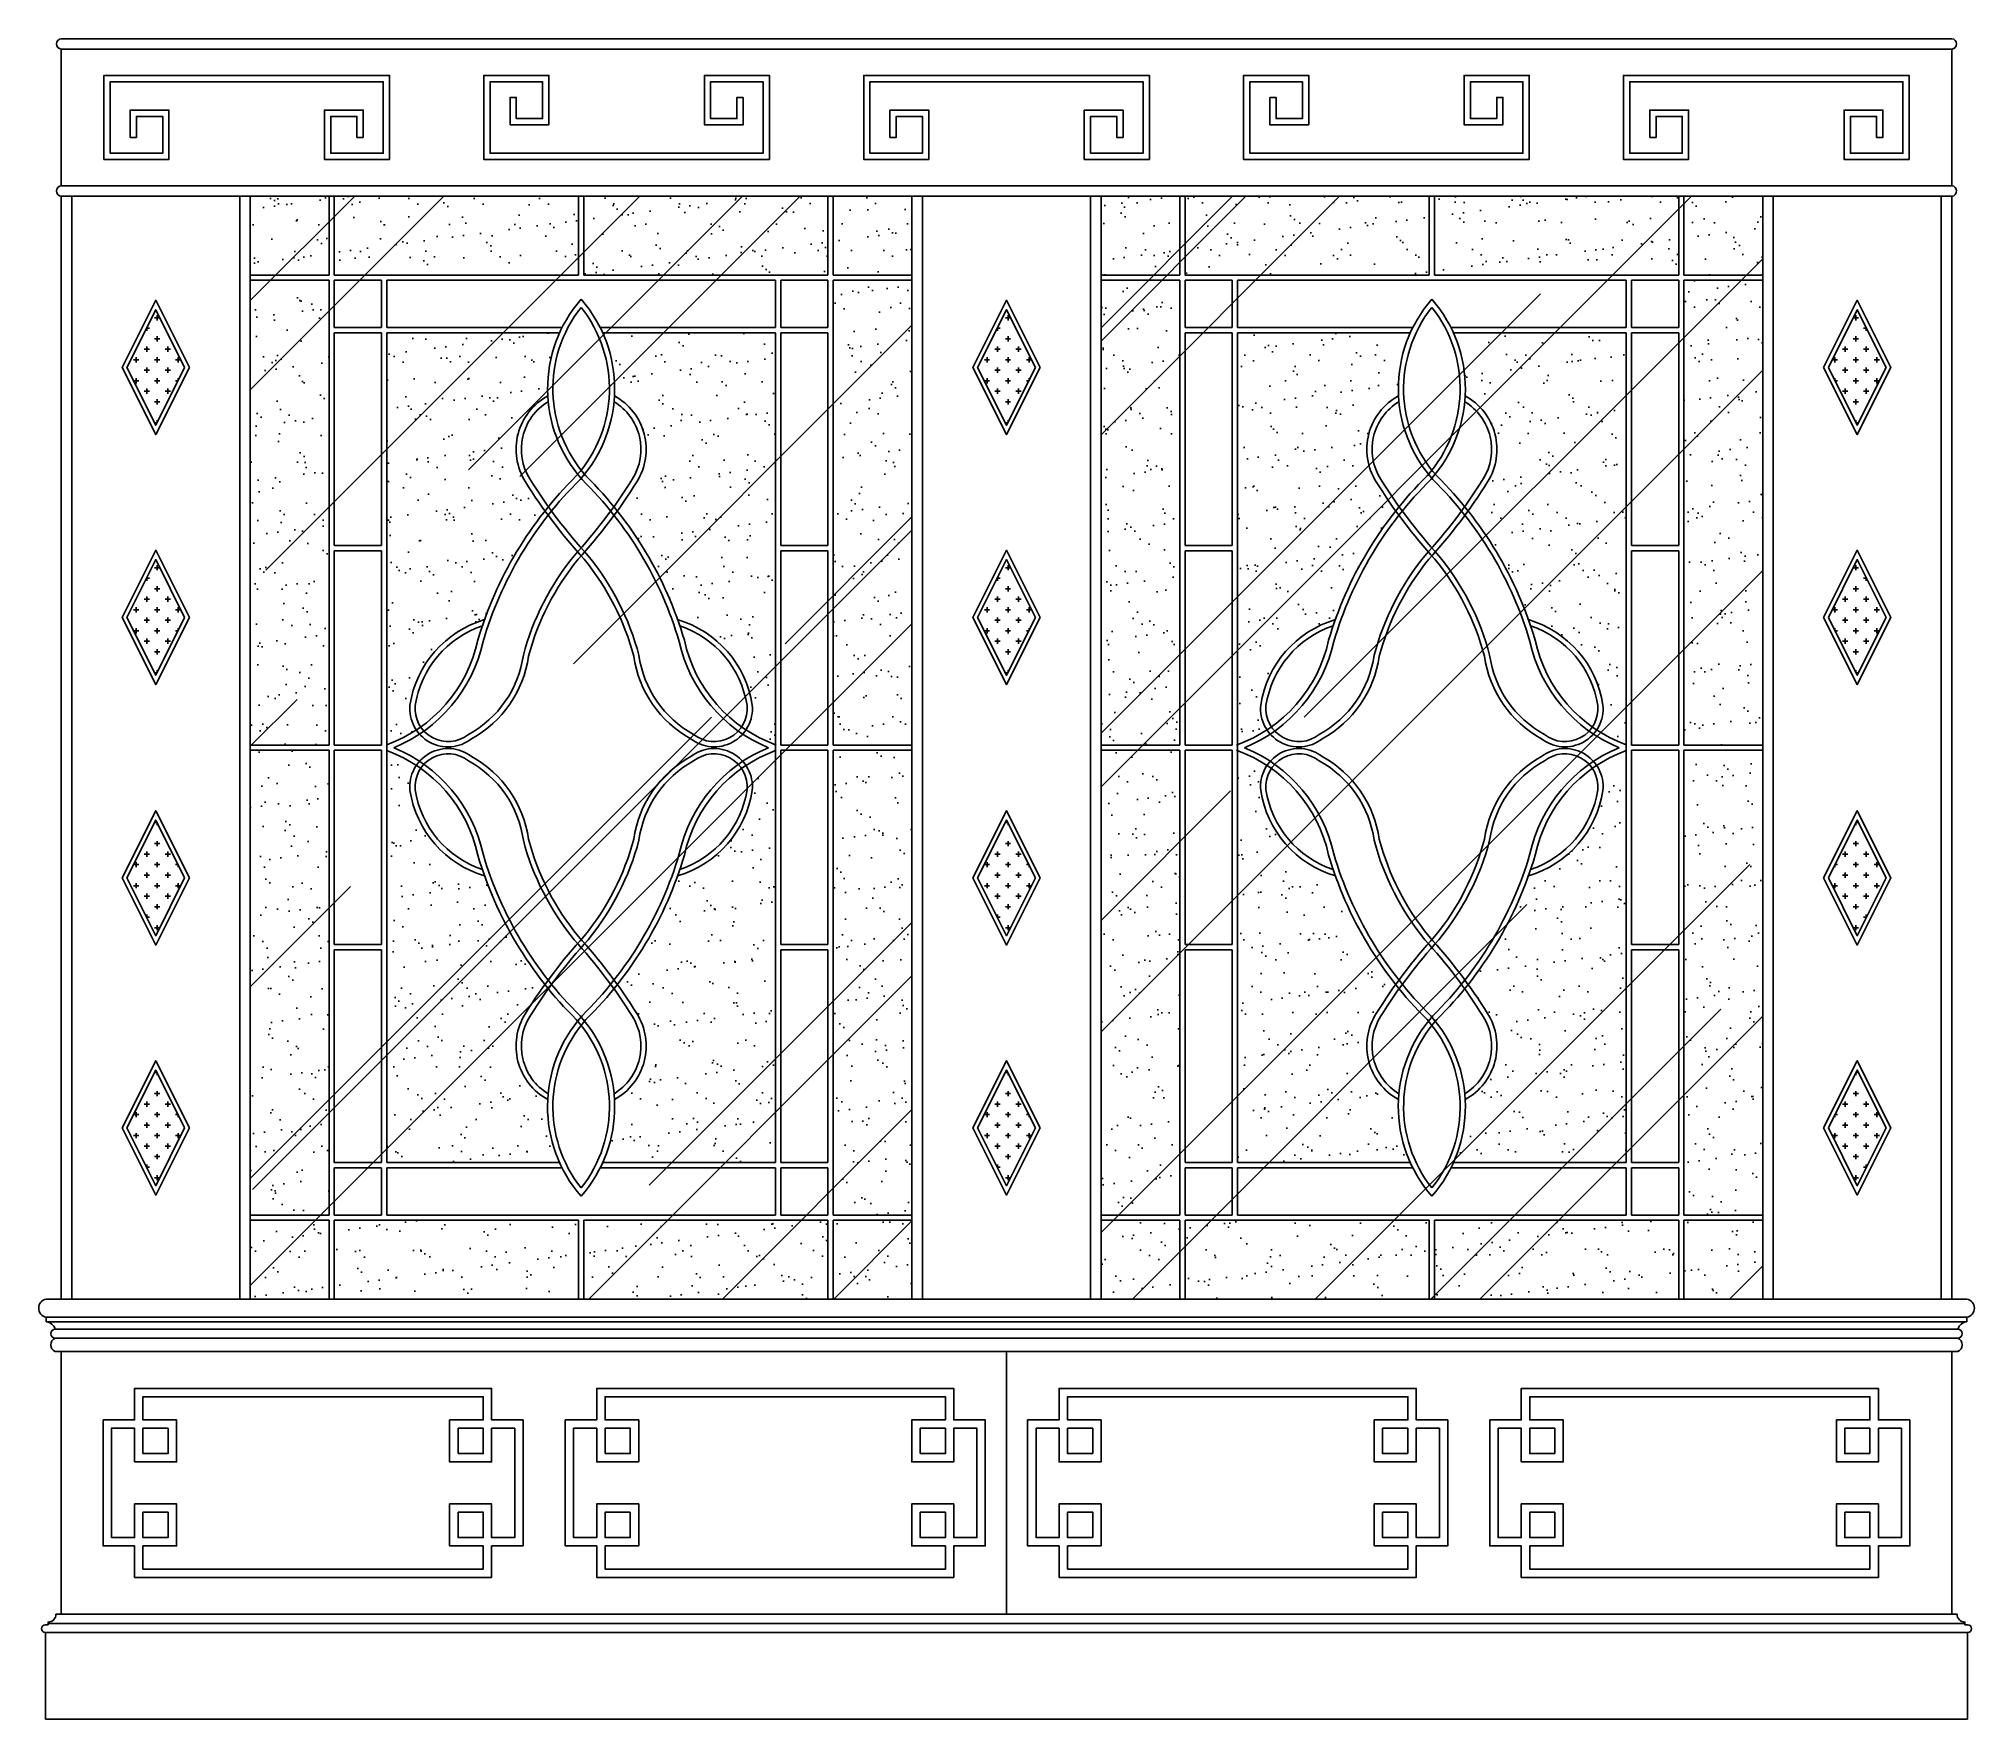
# Model space of a CAD drawing. Extents: x 2563 to 4406, y 2334 to 3934.
import ezdxf

# ---------------------------------------------------------------- set-up
doc = ezdxf.new("R2010")
doc.units = 0
doc.header["$MEASUREMENT"] = 0
for name, color, linetype in [('2', 2, 'CONTINUOUS'), ('3', 3, 'CONTINUOUS'), ('4', 4, 'CONTINUOUS'), ('7', 7, 'CONTINUOUS'), ('BH', 3, 'CONTINUOUS')]:
    doc.layers.add(name, color=color, linetype=linetype)
pattern_1 = [(37.5, (-31047.917, 2116.74), (-1.259867, 38.536475), [0, -30.4, 0, -34, 0, -32.5]), (7.5, (-31047.917, 2116.74), (35.395534, 56.44292), [0, -16.4, 0, -27.4, 0, -10.5]), (327.5, (-31072.517, 2116.74), (62.282837, 0.11318), [0, -10, 0, -36, 0, -47]), (317.5, (-31072.517, 2116.74), (60.12253, 17.55351), [0, -5, 0, -23.6, 0, -27])]
pattern_2 = [(45, (-31047.92, 2116.74), (254.5584, 678.8225), [4500, -600, 1500, -300]), (45, (-30871.85, 2504.94), (-494.2676, 70.0036), [900, -99, 1800, -225]), (45, (-31122.16, 2403.12), (960.9581, 1245.215), [2400, -420, 1200, -300])]

msp = doc.modelspace()

# ---------------------------------------------------------------- hatches: boundary and pattern name
at = {"layer": 'BH'}
h = msp.add_hatch(dxfattribs=at)
h.set_pattern_fill('AR-SAND', color=256, scale=20, style=0)
h.set_pattern_definition(pattern_1)
h.paths.add_polyline_path([(3076.9, 3784.4), (2844.4, 3784.4), (2844.4, 3709.4), (3076.9, 3709.4)])
h.paths.add_polyline_path([(3314.4, 3784.4), (3081.9, 3784.4), (3081.9, 3709.4), (3314.4, 3709.4)])
h.paths.add_polyline_path([(3394.4, 3784.4), (3319.4, 3784.4), (3319.4, 3709.4), (3394.4, 3709.4)])
h.paths.add_polyline_path([(2839.4, 3784.4), (2764.4, 3784.4), (2764.4, 3709.4), (2839.4, 3709.4)])
h.paths.add_polyline_path([(2839.4, 3704.4), (2764.4, 3704.4), (2764.4, 3261.9), (2839.4, 3261.9)])
h.paths.add_polyline_path([(2839.4, 3256.9), (2764.4, 3256.9), (2764.4, 2814.4), (2839.4, 2814.4)])
h.paths.add_polyline_path([(3394.4, 3256.9), (3319.4, 3256.9), (3319.4, 2814.4), (3394.4, 2814.4)])
h.paths.add_polyline_path([(3394.4, 3704.4), (3319.4, 3704.4), (3319.4, 3261.9), (3394.4, 3261.9)])
h.paths.add_polyline_path([(3394.4, 2809.4), (3319.4, 2809.4), (3319.4, 2734.4), (3394.4, 2734.4)])
h.paths.add_polyline_path([(3314.4, 2809.4), (3081.9, 2809.4), (3081.9, 2734.4), (3314.4, 2734.4)])
h.paths.add_polyline_path([(3076.9, 2809.4), (2844.4, 2809.4), (2844.4, 2734.4), (3076.9, 2734.4)])
h.paths.add_polyline_path([(2839.4, 2809.4), (2764.4, 2809.4), (2764.4, 2734.4), (2839.4, 2734.4)])
h.paths.add_polyline_path([(2987.5, 3137.4, -0.290601), (2916.4, 3218.7, -0.173092), (2922.5, 3242.5, 0.057599), (2894.4, 3256.6), (2894.4, 2864.4), (3058.9, 2864.4, -0.119156), (3047.6, 2924.4, -0.431955), (3026.3, 3006.2, -0.016424), (3044.9, 3033.9, -0.081888)])
h.paths.add_polyline_path([(3264.4, 3256.6, 0.057599), (3236.3, 3242.5, -0.173092), (3242.3, 3218.7, -0.290601), (3171.3, 3137.4, -0.081888), (3113.8, 3033.9, -0.016424), (3132.5, 3006.2, -0.431955), (3111.1, 2924.4, -0.119156), (3099.9, 2864.4), (3264.4, 2864.4)])
h.paths.add_polyline_path([(3264.4, 3654.4), (3099.9, 3654.4, -0.119156), (3111.1, 3594.3, -0.431955), (3132.5, 3512.6, -0.016424), (3113.8, 3484.8, -0.081888), (3171.3, 3381.3, -0.290601), (3242.3, 3300, -0.173092), (3236.3, 3276.3, 0.057599), (3264.4, 3262.2)])
h.paths.add_polyline_path([(3026.3, 3512.6, -0.431955), (3047.6, 3594.3, -0.119156), (3058.9, 3654.4), (2894.4, 3654.4), (2894.4, 3262.2, 0.057599), (2922.5, 3276.3, -0.173092), (2916.4, 3300, -0.290601), (2987.5, 3381.3, -0.081888), (3044.9, 3484.8, -0.016424)])
h = msp.add_hatch(dxfattribs=at)
h.set_pattern_fill('AR-RROOF', color=256, scale=300, angle=45, style=0)
h.set_pattern_definition(pattern_2)
h.paths.add_polyline_path([(2764.4, 2734.4), (3394.4, 2734.4), (3394.4, 3784.4), (2764.4, 3784.4)])
h = msp.add_hatch(dxfattribs=at)
h.set_pattern_fill('AR-SAND', color=256, scale=20, style=0)
h.set_pattern_definition(pattern_1)
h.paths.add_polyline_path([(3649.4, 3784.4), (3574.4, 3784.4), (3574.4, 3709.4), (3649.4, 3709.4)])
h.paths.add_polyline_path([(3886.9, 3784.4), (3654.4, 3784.4), (3654.4, 3709.4), (3886.9, 3709.4)])
h.paths.add_polyline_path([(4124.4, 3784.4), (3891.9, 3784.4), (3891.9, 3709.4), (4124.4, 3709.4)])
h.paths.add_polyline_path([(4204.4, 3784.4), (4129.4, 3784.4), (4129.4, 3709.4), (4204.4, 3709.4)])
h.paths.add_polyline_path([(4204.4, 3704.4), (4129.4, 3704.4), (4129.4, 3261.9), (4204.4, 3261.9)])
h.paths.add_polyline_path([(4204.4, 3256.9), (4129.4, 3256.9), (4129.4, 2814.4), (4204.4, 2814.4)])
h.paths.add_polyline_path([(4204.4, 2809.4), (4129.4, 2809.4), (4129.4, 2734.4), (4204.4, 2734.4)])
h.paths.add_polyline_path([(4124.4, 2809.4), (3891.9, 2809.4), (3891.9, 2734.4), (4124.4, 2734.4)])
h.paths.add_polyline_path([(3886.9, 2809.4), (3654.4, 2809.4), (3654.4, 2734.4), (3886.9, 2734.4)])
h.paths.add_polyline_path([(3649.4, 2809.4), (3574.4, 2809.4), (3574.4, 2734.4), (3649.4, 2734.4)])
h.paths.add_polyline_path([(3649.4, 3256.9), (3574.4, 3256.9), (3574.4, 2814.4), (3649.4, 2814.4)])
h.paths.add_polyline_path([(3649.4, 3704.4), (3574.4, 3704.4), (3574.4, 3261.9), (3649.4, 3261.9)])
h.paths.add_polyline_path([(3854.9, 3484.8, -0.016424), (3836.3, 3512.6, -0.431955), (3857.6, 3594.3, -0.119156), (3868.9, 3654.4), (3704.4, 3654.4), (3704.4, 3262.2, 0.057599), (3732.5, 3276.3, -0.173092), (3726.4, 3300, -0.290601), (3797.5, 3381.3, -0.081888)])
h.paths.add_polyline_path([(4074.4, 3654.4), (3909.9, 3654.4, -0.119156), (3921.1, 3594.3, -0.431955), (3942.5, 3512.6, -0.016424), (3923.8, 3484.8, -0.081888), (3981.3, 3381.3, -0.290601), (4052.3, 3300, -0.173092), (4046.3, 3276.3, 0.057599), (4074.4, 3262.2)])
h.paths.add_polyline_path([(4074.4, 3256.6, 0.057599), (4046.3, 3242.5, -0.173092), (4052.3, 3218.7, -0.290601), (3981.3, 3137.4, -0.081888), (3923.8, 3033.9, -0.016424), (3942.5, 3006.2, -0.431955), (3921.1, 2924.4, -0.119156), (3909.9, 2864.4), (4074.4, 2864.4)])
h.paths.add_polyline_path([(3836.3, 3006.2, -0.016424), (3854.9, 3033.9, -0.081888), (3797.5, 3137.4, -0.290601), (3726.4, 3218.7, -0.173092), (3732.5, 3242.5, 0.057599), (3704.4, 3256.6), (3704.4, 2864.4), (3868.9, 2864.4, -0.119156), (3857.6, 2924.4, -0.431955)])
h = msp.add_hatch(dxfattribs=at)
h.set_pattern_fill('AR-RROOF', color=256, scale=300, angle=45, style=0)
h.set_pattern_definition(pattern_2)
h.paths.add_polyline_path([(3574.4, 2734.4), (4204.4, 2734.4), (4204.4, 3784.4), (3574.4, 3784.4)])
h = msp.add_hatch(dxfattribs=at)
h.set_pattern_fill('CROSS', color=256, scale=40, style=0)
h.set_pattern_definition([(0, (-27386.68, 2208.728), (10, 10), [5, -15]), (90, (-27384.18, 2206.228), (-10, 10), [5, -15])])
h.paths.add_polyline_path([(2646.9, 3621.4), (2674.4, 3566.3), (2701.9, 3621.4), (2674.4, 3676.4)])
h = msp.add_hatch(dxfattribs=at)
h.set_pattern_fill('CROSS', color=256, scale=40, style=0)
h.set_pattern_definition([(0, (-26576.68, 2208.728), (10, 10), [5, -15]), (90, (-26574.18, 2206.228), (-10, 10), [5, -15])])
h.paths.add_polyline_path([(3456.9, 3621.4), (3484.4, 3566.3), (3511.9, 3621.4), (3484.4, 3676.4)])
h = msp.add_hatch(dxfattribs=at)
h.set_pattern_fill('CROSS', color=256, scale=40, style=0)
h.set_pattern_definition([(180, (34355.457, 2208.728), (-10, 10), [5, -15]), (90, (34352.957, 2206.228), (10, 10), [5, -15])])
h.paths.add_polyline_path([(4294.4, 3676.4), (4266.9, 3621.4), (4294.4, 3566.3), (4321.9, 3621.4)])
h = msp.add_hatch(dxfattribs=at)
h.set_pattern_fill('CROSS', color=256, scale=40, style=0)
h.set_pattern_definition([(0, (-27386.68, 1970.728), (10, 10), [5, -15]), (90, (-27384.18, 1968.228), (-10, 10), [5, -15])])
h.paths.add_polyline_path([(2646.9, 3383.4), (2674.4, 3328.3), (2701.9, 3383.4), (2674.4, 3438.4)])
h = msp.add_hatch(dxfattribs=at)
h.set_pattern_fill('CROSS', color=256, scale=40, style=0)
h.set_pattern_definition([(0, (-26576.68, 1970.728), (10, 10), [5, -15]), (90, (-26574.18, 1968.228), (-10, 10), [5, -15])])
h.paths.add_polyline_path([(3456.9, 3383.4), (3484.4, 3328.3), (3511.9, 3383.4), (3484.4, 3438.4)])
h = msp.add_hatch(dxfattribs=at)
h.set_pattern_fill('CROSS', color=256, scale=40, style=0)
h.set_pattern_definition([(180, (34355.457, 1970.728), (-10, 10), [5, -15]), (90, (34352.957, 1968.228), (10, 10), [5, -15])])
h.paths.add_polyline_path([(4294.4, 3438.4), (4266.9, 3383.4), (4294.4, 3328.3), (4321.9, 3383.4)])
h = msp.add_hatch(dxfattribs=at)
h.set_pattern_fill('CROSS', color=256, scale=40, style=0)
h.set_pattern_definition([(0, (-27386.68, 4548.008), (10, -10), [5, -15]), (270, (-27384.18, 4550.508), (-10, -10), [5, -15])])
h.paths.add_polyline_path([(2674.4, 3080.3), (2701.9, 3135.4), (2674.4, 3190.4), (2646.9, 3135.4)])
h = msp.add_hatch(dxfattribs=at)
h.set_pattern_fill('CROSS', color=256, scale=40, style=0)
h.set_pattern_definition([(0, (-26576.68, 4548.008), (10, -10), [5, -15]), (270, (-26574.18, 4550.508), (-10, -10), [5, -15])])
h.paths.add_polyline_path([(3484.4, 3080.3), (3511.9, 3135.4), (3484.4, 3190.4), (3456.9, 3135.4)])
h = msp.add_hatch(dxfattribs=at)
h.set_pattern_fill('CROSS', color=256, scale=40, style=0)
h.set_pattern_definition([(180, (34355.457, 4548.008), (-10, -10), [5, -15]), (270, (34352.957, 4550.508), (10, -10), [5, -15])])
h.paths.add_polyline_path([(4321.9, 3135.4), (4294.4, 3190.4), (4266.9, 3135.4), (4294.4, 3080.3)])
h = msp.add_hatch(dxfattribs=at)
h.set_pattern_fill('CROSS', color=256, scale=40, style=0)
h.set_pattern_definition([(0, (-27386.68, 4310.008), (10, -10), [5, -15]), (270, (-27384.18, 4312.508), (-10, -10), [5, -15])])
h.paths.add_polyline_path([(2674.4, 2842.3), (2701.9, 2897.4), (2674.4, 2952.4), (2646.9, 2897.4)])
h = msp.add_hatch(dxfattribs=at)
h.set_pattern_fill('CROSS', color=256, scale=40, style=0)
h.set_pattern_definition([(0, (-26576.68, 4310.008), (10, -10), [5, -15]), (270, (-26574.18, 4312.508), (-10, -10), [5, -15])])
h.paths.add_polyline_path([(3484.4, 2842.3), (3511.9, 2897.4), (3484.4, 2952.4), (3456.9, 2897.4)])
h = msp.add_hatch(dxfattribs=at)
h.set_pattern_fill('CROSS', color=256, scale=40, style=0)
h.set_pattern_definition([(180, (34355.457, 4310.008), (-10, -10), [5, -15]), (270, (34352.957, 4312.508), (10, -10), [5, -15])])
h.paths.add_polyline_path([(4321.9, 2897.4), (4294.4, 2952.4), (4266.9, 2897.4), (4294.4, 2842.3)])

# ---------------------------------------------------------------- linework, layer by layer
at = {"layer": '2'}
msp.add_line((2569.4, 2334.4), (4399.4, 2334.4), dxfattribs=at)
at = {"layer": '3'}
for p, q in [((2754.4, 2734.4), (2754.4, 3784.4)), ((2839.4, 3709.4), (2839.4, 3784.4)), ((2844.4, 3709.4), (2844.4, 3784.4)), ((3076.9, 3709.4), (3076.9, 3784.4)), ((3081.9, 3709.4), (3081.9, 3784.4)), ((3314.4, 3709.4), (3314.4, 3784.4)), ((3319.4, 3709.4), (3319.4, 3784.4)), ((3404.4, 2734.4), (3404.4, 3784.4)), ((3564.4, 2734.4), (3564.4, 3784.4)), ((3649.4, 3709.4), (3649.4, 3784.4)), ((3654.4, 3709.4), (3654.4, 3784.4)), ((3886.9, 3709.4), (3886.9, 3784.4)), ((3891.9, 3709.4), (3891.9, 3784.4)), ((4124.4, 3709.4), (4124.4, 3784.4)), ((4129.4, 3709.4), (4129.4, 3784.4)), ((4214.4, 2734.4), (4214.4, 3784.4)), ((2764.4, 3709.4), (2839.4, 3709.4)), ((2764.4, 3704.4), (2839.4, 3704.4)), ((2839.4, 3261.9), (2839.4, 3704.4)), ((2844.4, 3709.4), (3076.9, 3709.4)), ((2844.4, 3659.4), (2844.4, 3704.4)), ((2844.4, 3704.4), (2889.4, 3704.4)), ((2889.4, 3659.4), (2889.4, 3704.4)), ((2894.4, 3704.4), (3264.4, 3704.4)), ((2894.4, 3659.4), (2894.4, 3704.4)), ((3081.9, 3709.4), (3314.4, 3709.4)), ((3264.4, 3659.4), (3264.4, 3704.4)), ((3269.4, 3659.4), (3269.4, 3704.4)), ((3269.4, 3704.4), (3314.4, 3704.4)), ((3314.4, 3659.4), (3314.4, 3704.4)), ((3319.4, 3709.4), (3394.4, 3709.4)), ((3319.4, 3704.4), (3394.4, 3704.4)), ((3319.4, 3261.9), (3319.4, 3704.4)), ((3649.4, 3709.4), (3574.4, 3709.4)), ((3649.4, 3704.4), (3574.4, 3704.4)), ((3649.4, 3261.9), (3649.4, 3704.4)), ((3886.9, 3709.4), (3654.4, 3709.4)), ((3654.4, 3659.4), (3654.4, 3704.4)), ((3699.4, 3704.4), (3654.4, 3704.4)), ((3699.4, 3659.4), (3699.4, 3704.4)), ((4074.4, 3704.4), (3704.4, 3704.4)), ((3704.4, 3659.4), (3704.4, 3704.4)), ((4124.4, 3709.4), (3891.9, 3709.4)), ((4074.4, 3659.4), (4074.4, 3704.4)), ((4079.4, 3659.4), (4079.4, 3704.4)), ((4124.4, 3704.4), (4079.4, 3704.4)), ((4124.4, 3659.4), (4124.4, 3704.4)), ((4204.4, 3709.4), (4129.4, 3709.4)), ((4129.4, 3261.9), (4129.4, 3704.4)), ((4204.4, 3704.4), (4129.4, 3704.4)), ((2844.4, 3659.4), (2889.4, 3659.4)), ((2844.4, 3451.9), (2844.4, 3654.4)), ((2844.4, 3654.4), (2889.4, 3654.4)), ((2889.4, 3451.9), (2889.4, 3654.4)), ((2894.4, 3659.4), (3061.3, 3659.4)), ((2894.4, 2864.4), (2894.4, 3654.4)), ((2894.4, 3654.4), (3058.9, 3654.4)), ((3097.5, 3659.4), (3264.4, 3659.4)), ((3099.9, 3654.4), (3264.4, 3654.4)), ((3264.4, 2864.4), (3264.4, 3654.4)), ((3269.4, 3659.4), (3314.4, 3659.4)), ((3269.4, 3451.9), (3269.4, 3654.4)), ((3269.4, 3654.4), (3314.4, 3654.4)), ((3314.4, 3451.9), (3314.4, 3654.4)), ((3699.4, 3659.4), (3654.4, 3659.4)), ((3654.4, 3451.9), (3654.4, 3654.4)), ((3699.4, 3654.4), (3654.4, 3654.4)), ((3699.4, 3451.9), (3699.4, 3654.4)), ((3871.3, 3659.4), (3704.4, 3659.4)), ((3704.4, 2864.4), (3704.4, 3654.4)), ((3868.9, 3654.4), (3704.4, 3654.4)), ((4074.4, 3659.4), (3907.5, 3659.4)), ((4074.4, 3654.4), (3909.9, 3654.4)), ((4074.4, 2864.4), (4074.4, 3654.4)), ((4124.4, 3659.4), (4079.4, 3659.4)), ((4079.4, 3451.9), (4079.4, 3654.4)), ((4124.4, 3654.4), (4079.4, 3654.4)), ((4124.4, 3451.9), (4124.4, 3654.4)), ((2889.4, 3451.9), (2844.4, 3451.9)), ((2844.4, 3261.9), (2844.4, 3446.9)), ((2889.4, 3446.9), (2844.4, 3446.9)), ((2889.4, 3261.9), (2889.4, 3446.9)), ((3269.4, 3451.9), (3314.4, 3451.9)), ((3269.4, 3261.9), (3269.4, 3446.9)), ((3269.4, 3446.9), (3314.4, 3446.9)), ((3314.4, 3261.9), (3314.4, 3446.9)), ((3699.4, 3451.9), (3654.4, 3451.9)), ((3654.4, 3261.9), (3654.4, 3446.9)), ((3699.4, 3446.9), (3654.4, 3446.9)), ((3699.4, 3261.9), (3699.4, 3446.9)), ((4079.4, 3451.9), (4124.4, 3451.9)), ((4079.4, 3261.9), (4079.4, 3446.9)), ((4079.4, 3446.9), (4124.4, 3446.9)), ((4124.4, 3261.9), (4124.4, 3446.9)), ((2839.4, 3261.9), (2764.4, 3261.9)), ((2889.4, 3261.9), (2844.4, 3261.9)), ((3264.4, 3261.9), (3265.2, 3261.9)), ((3269.4, 3261.9), (3314.4, 3261.9)), ((3319.4, 3261.9), (3394.4, 3261.9)), ((3649.4, 3261.9), (3574.4, 3261.9)), ((3699.4, 3261.9), (3654.4, 3261.9)), ((3704.4, 3261.9), (3703.5, 3261.9)), ((4079.4, 3261.9), (4124.4, 3261.9)), ((4129.4, 3261.9), (4204.4, 3261.9)), ((2839.4, 3256.9), (2764.4, 3256.9)), ((2839.4, 2814.4), (2839.4, 3256.9)), ((2844.4, 3071.9), (2844.4, 3256.9)), ((2889.4, 3256.9), (2844.4, 3256.9)), ((2889.4, 3071.9), (2889.4, 3256.9)), ((3264.4, 3256.9), (3265.2, 3256.9)), ((3269.4, 3071.9), (3269.4, 3256.9)), ((3269.4, 3256.9), (3314.4, 3256.9)), ((3314.4, 3071.9), (3314.4, 3256.9)), ((3319.4, 2814.4), (3319.4, 3256.9)), ((3319.4, 3256.9), (3394.4, 3256.9)), ((3649.4, 3256.9), (3574.4, 3256.9)), ((3649.4, 2814.4), (3649.4, 3256.9)), ((3654.4, 3071.9), (3654.4, 3256.9)), ((3699.4, 3256.9), (3654.4, 3256.9)), ((3699.4, 3071.9), (3699.4, 3256.9)), ((3704.4, 3256.9), (3703.5, 3256.9)), ((4079.4, 3071.9), (4079.4, 3256.9)), ((4079.4, 3256.9), (4124.4, 3256.9)), ((4124.4, 3071.9), (4124.4, 3256.9)), ((4129.4, 2814.4), (4129.4, 3256.9)), ((4129.4, 3256.9), (4204.4, 3256.9)), ((2889.4, 3071.9), (2844.4, 3071.9)), ((2844.4, 2864.4), (2844.4, 3066.9)), ((2889.4, 3066.9), (2844.4, 3066.9)), ((2889.4, 2864.4), (2889.4, 3066.9)), ((3269.4, 3071.9), (3314.4, 3071.9)), ((3269.4, 2864.4), (3269.4, 3066.9)), ((3269.4, 3066.9), (3314.4, 3066.9)), ((3314.4, 2864.4), (3314.4, 3066.9)), ((3699.4, 3071.9), (3654.4, 3071.9)), ((3654.4, 2864.4), (3654.4, 3066.9)), ((3699.4, 3066.9), (3654.4, 3066.9)), ((3699.4, 2864.4), (3699.4, 3066.9)), ((4079.4, 3071.9), (4124.4, 3071.9)), ((4079.4, 2864.4), (4079.4, 3066.9)), ((4079.4, 3066.9), (4124.4, 3066.9)), ((4124.4, 2864.4), (4124.4, 3066.9)), ((2844.4, 2864.4), (2889.4, 2864.4)), ((2844.4, 2859.4), (2889.4, 2859.4)), ((2844.4, 2814.4), (2844.4, 2859.4)), ((2889.4, 2814.4), (2889.4, 2859.4)), ((2894.4, 2864.4), (3058.9, 2864.4)), ((2894.4, 2859.4), (3061.3, 2859.4)), ((2894.4, 2814.4), (2894.4, 2859.4)), ((3097.5, 2859.4), (3264.4, 2859.4)), ((3099.9, 2864.4), (3264.4, 2864.4)), ((3264.4, 2814.4), (3264.4, 2859.4)), ((3269.4, 2864.4), (3314.4, 2864.4)), ((3269.4, 2814.4), (3269.4, 2859.4)), ((3269.4, 2859.4), (3314.4, 2859.4)), ((3314.4, 2814.4), (3314.4, 2859.4)), ((3699.4, 2864.4), (3654.4, 2864.4)), ((3654.4, 2814.4), (3654.4, 2859.4)), ((3699.4, 2859.4), (3654.4, 2859.4)), ((3699.4, 2814.4), (3699.4, 2859.4)), ((3868.9, 2864.4), (3704.4, 2864.4)), ((3871.3, 2859.4), (3704.4, 2859.4)), ((3704.4, 2814.4), (3704.4, 2859.4)), ((4074.4, 2859.4), (3907.5, 2859.4)), ((4074.4, 2864.4), (3909.9, 2864.4)), ((4074.4, 2814.4), (4074.4, 2859.4)), ((4124.4, 2864.4), (4079.4, 2864.4)), ((4079.4, 2814.4), (4079.4, 2859.4)), ((4124.4, 2859.4), (4079.4, 2859.4)), ((4124.4, 2814.4), (4124.4, 2859.4)), ((2764.4, 2814.4), (2839.4, 2814.4)), ((2764.4, 2809.4), (2839.4, 2809.4)), ((2839.4, 2734.4), (2839.4, 2809.4)), ((2844.4, 2814.4), (2889.4, 2814.4)), ((2844.4, 2809.4), (3076.9, 2809.4)), ((2844.4, 2734.4), (2844.4, 2809.4)), ((2894.4, 2814.4), (3264.4, 2814.4)), ((3076.9, 2809.4), (3076.9, 2734.4)), ((3081.9, 2809.4), (3081.9, 2734.4)), ((3081.9, 2809.4), (3314.4, 2809.4)), ((3269.4, 2814.4), (3314.4, 2814.4)), ((3314.4, 2734.4), (3314.4, 2809.4)), ((3319.4, 2814.4), (3394.4, 2814.4)), ((3319.4, 2809.4), (3394.4, 2809.4)), ((3319.4, 2734.4), (3319.4, 2809.4)), ((3649.4, 2814.4), (3574.4, 2814.4)), ((3649.4, 2809.4), (3574.4, 2809.4)), ((3649.4, 2734.4), (3649.4, 2809.4)), ((3699.4, 2814.4), (3654.4, 2814.4)), ((3886.9, 2809.4), (3654.4, 2809.4)), ((3654.4, 2734.4), (3654.4, 2809.4)), ((4074.4, 2814.4), (3704.4, 2814.4)), ((3886.9, 2809.4), (3886.9, 2734.4)), ((3891.9, 2809.4), (3891.9, 2734.4)), ((4124.4, 2809.4), (3891.9, 2809.4)), ((4124.4, 2814.4), (4079.4, 2814.4)), ((4124.4, 2734.4), (4124.4, 2809.4)), ((4204.4, 2814.4), (4129.4, 2814.4)), ((4129.4, 2734.4), (4129.4, 2809.4)), ((4204.4, 2809.4), (4129.4, 2809.4)), ((2570.1, 2717.2), (4398.7, 2717.2)), ((2570.1, 2712.9), (4398.7, 2712.9)), ((2578.7, 2705.8), (4390.1, 2705.8)), ((2578.7, 2697.2), (4390.1, 2697.2)), ((2569.4, 2416.9), (4399.4, 2416.9)), ((2571.9, 2425.6), (4396.9, 2425.6))]:
    msp.add_line(p, q, dxfattribs=at)
for points in [[(2872, 3840.4), (2872, 3866.4), (2835, 3866.4), (2835, 3819.4), (2897, 3819.4), (2897, 3899.4), (2625, 3899.4), (2625, 3819.4), (2687, 3819.4), (2687, 3866.4), (2650, 3866.4), (2650, 3840.4), (2656, 3840.4), (2656, 3860.4), (2681, 3860.4), (2681, 3825.4), (2631, 3825.4), (2631, 3893.4), (2891, 3893.4), (2891, 3825.4), (2841, 3825.4), (2841, 3860.4), (2866, 3860.4), (2866, 3840.4)], [(3233.7, 3878.4), (3233.7, 3852.4), (3196.7, 3852.4), (3196.7, 3899.4), (3258.7, 3899.4), (3258.7, 3819.4), (2986.7, 3819.4), (2986.7, 3899.4), (3048.7, 3899.4), (3048.7, 3852.4), (3011.7, 3852.4), (3011.7, 3878.4), (3017.7, 3878.4), (3017.7, 3858.4), (3042.7, 3858.4), (3042.7, 3893.4), (2992.7, 3893.4), (2992.7, 3825.4), (3252.7, 3825.4), (3252.7, 3893.4), (3202.7, 3893.4), (3202.7, 3858.4), (3227.7, 3858.4), (3227.7, 3878.4)], [(3595.4, 3840.4), (3595.4, 3866.4), (3558.4, 3866.4), (3558.4, 3819.4), (3620.4, 3819.4), (3620.4, 3899.4), (3348.4, 3899.4), (3348.4, 3819.4), (3410.4, 3819.4), (3410.4, 3866.4), (3373.4, 3866.4), (3373.4, 3840.4), (3379.4, 3840.4), (3379.4, 3860.4), (3404.4, 3860.4), (3404.4, 3825.4), (3354.4, 3825.4), (3354.4, 3893.4), (3614.4, 3893.4), (3614.4, 3825.4), (3564.4, 3825.4), (3564.4, 3860.4), (3589.4, 3860.4), (3589.4, 3840.4)], [(3735.1, 3878.4), (3735.1, 3852.4), (3772.1, 3852.4), (3772.1, 3899.4), (3710.1, 3899.4), (3710.1, 3819.4), (3982.1, 3819.4), (3982.1, 3899.4), (3920.1, 3899.4), (3920.1, 3852.4), (3957.1, 3852.4), (3957.1, 3878.4), (3951.1, 3878.4), (3951.1, 3858.4), (3926.1, 3858.4), (3926.1, 3893.4), (3976.1, 3893.4), (3976.1, 3825.4), (3716.1, 3825.4), (3716.1, 3893.4), (3766.1, 3893.4), (3766.1, 3858.4), (3741.1, 3858.4), (3741.1, 3878.4)], [(4096.8, 3840.4), (4096.8, 3866.4), (4133.8, 3866.4), (4133.8, 3819.4), (4071.8, 3819.4), (4071.8, 3899.4), (4343.8, 3899.4), (4343.8, 3819.4), (4281.8, 3819.4), (4281.8, 3866.4), (4318.8, 3866.4), (4318.8, 3840.4), (4312.8, 3840.4), (4312.8, 3860.4), (4287.8, 3860.4), (4287.8, 3825.4), (4337.8, 3825.4), (4337.8, 3893.4), (4077.8, 3893.4), (4077.8, 3825.4), (4127.8, 3825.4), (4127.8, 3860.4), (4102.8, 3860.4), (4102.8, 3840.4)], [(2764.4, 2734.4), (3394.4, 2734.4), (3394.4, 3784.4), (2764.4, 3784.4)], [(2701.9, 3621.4), (2674.4, 3566.3), (2646.9, 3621.4), (2674.4, 3676.4)], [(3511.9, 3621.4), (3484.4, 3566.3), (3456.9, 3621.4), (3484.4, 3676.4)], [(4266.9, 3621.4), (4294.4, 3566.3), (4321.9, 3621.4), (4294.4, 3676.4)], [(2701.9, 3383.4), (2674.4, 3328.3), (2646.9, 3383.4), (2674.4, 3438.4)], [(3511.9, 3383.4), (3484.4, 3328.3), (3456.9, 3383.4), (3484.4, 3438.4)], [(4266.9, 3383.4), (4294.4, 3328.3), (4321.9, 3383.4), (4294.4, 3438.4)], [(2701.9, 3135.4), (2674.4, 3190.4), (2646.9, 3135.4), (2674.4, 3080.3)], [(3511.9, 3135.4), (3484.4, 3190.4), (3456.9, 3135.4), (3484.4, 3080.3)], [(4266.9, 3135.4), (4294.4, 3190.4), (4321.9, 3135.4), (4294.4, 3080.3)], [(2701.9, 2897.4), (2674.4, 2952.4), (2646.9, 2897.4), (2674.4, 2842.3)], [(3511.9, 2897.4), (3484.4, 2952.4), (3456.9, 2897.4), (3484.4, 2842.3)], [(4266.9, 2897.4), (4294.4, 2952.4), (4321.9, 2897.4), (4294.4, 2842.3)], [(2624.2, 2619.4), (2624.2, 2499.4), (2654.2, 2499.4), (2654.2, 2469.4), (2994.2, 2469.4), (2994.2, 2499.4), (3024.2, 2499.4), (3024.2, 2619.4), (2994.2, 2619.4), (2994.2, 2649.4), (2654.2, 2649.4), (2654.2, 2619.4)], [(2632.2, 2507.4), (2632.2, 2611.4), (2654.2, 2611.4), (2654.2, 2579.4), (2694.2, 2579.4), (2694.2, 2619.4), (2662.2, 2619.4), (2662.2, 2641.4), (2986.2, 2641.4), (2986.2, 2619.4), (2954.2, 2619.4), (2954.2, 2579.4), (2994.2, 2579.4), (2994.2, 2611.4), (3016.2, 2611.4), (3016.2, 2507.4), (2994.2, 2507.4), (2994.2, 2539.4), (2954.2, 2539.4), (2954.2, 2499.4), (2986.2, 2499.4), (2986.2, 2477.4), (2662.2, 2477.4), (2662.2, 2499.4), (2694.2, 2499.4), (2694.2, 2539.4), (2654.2, 2539.4), (2654.2, 2507.4)], [(3064.2, 2619.4), (3064.2, 2499.4), (3094.2, 2499.4), (3094.2, 2469.4), (3434.2, 2469.4), (3434.2, 2499.4), (3464.2, 2499.4), (3464.2, 2619.4), (3434.2, 2619.4), (3434.2, 2649.4), (3094.2, 2649.4), (3094.2, 2619.4)], [(3072.2, 2507.4), (3072.2, 2611.4), (3094.2, 2611.4), (3094.2, 2579.4), (3134.2, 2579.4), (3134.2, 2619.4), (3102.2, 2619.4), (3102.2, 2641.4), (3426.2, 2641.4), (3426.2, 2619.4), (3394.2, 2619.4), (3394.2, 2579.4), (3434.2, 2579.4), (3434.2, 2611.4), (3456.2, 2611.4), (3456.2, 2507.4), (3434.2, 2507.4), (3434.2, 2539.4), (3394.2, 2539.4), (3394.2, 2499.4), (3426.2, 2499.4), (3426.2, 2477.4), (3102.2, 2477.4), (3102.2, 2499.4), (3134.2, 2499.4), (3134.2, 2539.4), (3094.2, 2539.4), (3094.2, 2507.4)], [(3904.5, 2619.4), (3904.5, 2499.4), (3874.5, 2499.4), (3874.5, 2469.4), (3534.5, 2469.4), (3534.5, 2499.4), (3504.5, 2499.4), (3504.5, 2619.4), (3534.5, 2619.4), (3534.5, 2649.4), (3874.5, 2649.4), (3874.5, 2619.4)], [(3896.5, 2507.4), (3896.5, 2611.4), (3874.5, 2611.4), (3874.5, 2579.4), (3834.5, 2579.4), (3834.5, 2619.4), (3866.5, 2619.4), (3866.5, 2641.4), (3542.5, 2641.4), (3542.5, 2619.4), (3574.5, 2619.4), (3574.5, 2579.4), (3534.5, 2579.4), (3534.5, 2611.4), (3512.5, 2611.4), (3512.5, 2507.4), (3534.5, 2507.4), (3534.5, 2539.4), (3574.5, 2539.4), (3574.5, 2499.4), (3542.5, 2499.4), (3542.5, 2477.4), (3866.5, 2477.4), (3866.5, 2499.4), (3834.5, 2499.4), (3834.5, 2539.4), (3874.5, 2539.4), (3874.5, 2507.4)], [(4344.5, 2619.4), (4344.5, 2499.4), (4314.5, 2499.4), (4314.5, 2469.4), (3974.5, 2469.4), (3974.5, 2499.4), (3944.5, 2499.4), (3944.5, 2619.4), (3974.5, 2619.4), (3974.5, 2649.4), (4314.5, 2649.4), (4314.5, 2619.4)], [(4336.5, 2507.4), (4336.5, 2611.4), (4314.5, 2611.4), (4314.5, 2579.4), (4274.5, 2579.4), (4274.5, 2619.4), (4306.5, 2619.4), (4306.5, 2641.4), (3982.5, 2641.4), (3982.5, 2619.4), (4014.5, 2619.4), (4014.5, 2579.4), (3974.5, 2579.4), (3974.5, 2611.4), (3952.5, 2611.4), (3952.5, 2507.4), (3974.5, 2507.4), (3974.5, 2539.4), (4014.5, 2539.4), (4014.5, 2499.4), (3982.5, 2499.4), (3982.5, 2477.4), (4306.5, 2477.4), (4306.5, 2499.4), (4274.5, 2499.4), (4274.5, 2539.4), (4314.5, 2539.4), (4314.5, 2507.4)], [(2662.2, 2587.4), (2662.2, 2611.4), (2686.2, 2611.4), (2686.2, 2587.4)], [(2962.2, 2587.4), (2962.2, 2611.4), (2986.2, 2611.4), (2986.2, 2587.4)], [(3102.2, 2587.4), (3102.2, 2611.4), (3126.2, 2611.4), (3126.2, 2587.4)], [(3402.2, 2587.4), (3402.2, 2611.4), (3426.2, 2611.4), (3426.2, 2587.4)], [(3566.5, 2587.4), (3566.5, 2611.4), (3542.5, 2611.4), (3542.5, 2587.4)], [(3866.5, 2587.4), (3866.5, 2611.4), (3842.5, 2611.4), (3842.5, 2587.4)], [(4006.5, 2587.4), (4006.5, 2611.4), (3982.5, 2611.4), (3982.5, 2587.4)], [(4306.5, 2587.4), (4306.5, 2611.4), (4282.5, 2611.4), (4282.5, 2587.4)], [(2686.2, 2531.4), (2662.2, 2531.4), (2662.2, 2507.4), (2686.2, 2507.4)], [(2962.2, 2531.4), (2986.2, 2531.4), (2986.2, 2507.4), (2962.2, 2507.4)], [(3126.2, 2531.4), (3102.2, 2531.4), (3102.2, 2507.4), (3126.2, 2507.4)], [(3402.2, 2531.4), (3426.2, 2531.4), (3426.2, 2507.4), (3402.2, 2507.4)], [(3566.5, 2531.4), (3542.5, 2531.4), (3542.5, 2507.4), (3566.5, 2507.4)], [(3842.5, 2531.4), (3866.5, 2531.4), (3866.5, 2507.4), (3842.5, 2507.4)], [(4006.5, 2531.4), (3982.5, 2531.4), (3982.5, 2507.4), (4006.5, 2507.4)], [(4282.5, 2531.4), (4306.5, 2531.4), (4306.5, 2507.4), (4282.5, 2507.4)]]:
    msp.add_lwpolyline(points, close=True, dxfattribs=at)
for points in [[(2594.4, 3784.4), (2594.4, 2734.4)], [(4374.4, 3784.4), (4374.4, 2734.4)]]:
    msp.add_lwpolyline(points, dxfattribs=at)
for points in [[(3079.4, 3686.4, -0.377366), (3078.4, 3514.7, 0.127248), (2986, 3360.5, -0.247139), (2901, 3259.4, -0.033671)], [(3079.4, 3686.4, 0.377366), (3080.3, 3514.7, -0.127248), (3172.8, 3360.5, 0.247139), (3257.8, 3259.4, 0.033671)], [(3889.4, 3686.4, -0.377366), (3888.4, 3514.7, 0.127248), (3796, 3360.5, -0.247139), (3711, 3259.4, -0.033671)], [(3889.4, 3686.4, 0.377366), (3890.3, 3514.7, -0.127248), (3982.8, 3360.5, 0.247139), (4067.8, 3259.4, 0.033671)], [(3079.4, 3678.6, -0.363554), (3074.8, 3518.1, 0.12726), (2981.1, 3361.7, -0.25729), (2894.4, 3262.2, -0.25729)], [(3079.4, 3678.6, 0.363554), (3084, 3518.1, -0.12726), (3177.7, 3361.7, 0.259073), (3265.2, 3261.9, 0.259073)], [(3889.4, 3678.6, -0.363554), (3884.8, 3518.1, 0.12726), (3791.1, 3361.7, -0.259073), (3703.5, 3261.9, -0.259073)], [(3889.4, 3678.6, 0.363554), (3894, 3518.1, -0.12726), (3987.7, 3361.7, 0.25729), (4074.4, 3262.2, 0.25729)], [(3111.1, 3594.3, -0.431955), (3132.5, 3512.6, -0.045598), (3076.5, 3438.8, 0.106847), (3029.3, 3346.4, -0.234841), (2975, 3267.8, -0.656416), (2916.4, 3300, -0.290601), (2987.5, 3381.3, -0.290601)], [(3047.6, 3594.3, 0.431955), (3026.3, 3512.6, 0.045598), (3082.3, 3438.8, -0.106847), (3129.5, 3346.4, 0.234841), (3183.8, 3267.8, 0.656416), (3242.3, 3300, 0.290601), (3171.3, 3381.3, 0.290601)], [(3921.1, 3594.3, -0.431955), (3942.5, 3512.6, -0.045598), (3886.5, 3438.8, 0.106847), (3839.3, 3346.4, -0.234841), (3785, 3267.8, -0.656416), (3726.4, 3300, -0.290601), (3797.5, 3381.3, -0.290601)], [(3857.6, 3594.3, 0.431955), (3836.3, 3512.6, 0.045598), (3892.3, 3438.8, -0.106847), (3939.5, 3346.4, 0.234841), (3993.8, 3267.8, 0.656416), (4052.3, 3300, 0.290601), (3981.3, 3381.3, 0.290601)], [(3110.7, 3588.8, -0.419184), (3128.2, 3515.2, -0.04567), (3072.7, 3442.1, 0.107288), (3024.4, 3347.4, -0.236595), (2972.2, 3272, -0.659045), (2921.4, 3299.4, -0.279925), (2985.4, 3375.4)], [(3048, 3588.8, 0.419184), (3030.6, 3515.2, 0.04567), (3086.1, 3442.1, -0.107288), (3134.4, 3347.4, 0.236595), (3186.5, 3272, 0.659045), (3237.4, 3299.4, 0.279925), (3173.3, 3375.4)], [(3920.7, 3588.8, -0.419184), (3938.2, 3515.2, -0.04567), (3882.7, 3442.1, 0.107288), (3834.4, 3347.4, -0.236595), (3782.2, 3272, -0.659045), (3731.4, 3299.4, -0.279925), (3795.4, 3375.4)], [(3858, 3588.8, 0.419184), (3840.6, 3515.2, 0.04567), (3896.1, 3442.1, -0.107288), (3944.4, 3347.4, 0.236595), (3996.5, 3272, 0.659045), (4047.4, 3299.4, 0.279925), (3983.3, 3375.4)], [(3079.4, 2840.2, 0.363554), (3074.8, 3000.6, -0.12726), (2981.1, 3157, 0.25729), (2894.4, 3256.6, 0.25729)], [(3079.4, 2832.3, 0.377366), (3078.4, 3004.1, -0.127248), (2986, 3158.2, 0.247139), (2901, 3259.4, 0.247139)], [(3111.1, 2924.4, 0.431955), (3132.5, 3006.2, 0.045598), (3076.5, 3079.9, -0.106847), (3029.3, 3172.3, 0.234841), (2975, 3251, 0.656416), (2916.4, 3218.7, 0.290601), (2987.5, 3137.4, 0.290601)], [(3110.7, 2929.9, 0.419184), (3128.2, 3003.5, 0.04567), (3072.7, 3076.6, -0.107288), (3024.4, 3171.3, 0.236595), (2972.2, 3246.8, 0.659045), (2921.4, 3219.3, 0.279925), (2985.4, 3143.3)], [(3047.6, 2924.4, -0.431955), (3026.3, 3006.2, -0.045598), (3082.3, 3079.9, 0.106847), (3129.5, 3172.3, -0.234841), (3183.8, 3251, -0.656416), (3242.3, 3218.7, -0.290601), (3171.3, 3137.4, -0.290601)], [(3048, 2929.9, -0.419184), (3030.6, 3003.5, -0.04567), (3086.1, 3076.6, 0.107288), (3134.4, 3171.3, -0.236595), (3186.5, 3246.8, -0.659045), (3237.4, 3219.3, -0.279925), (3173.3, 3143.3)], [(3079.4, 2832.3, -0.377366), (3080.3, 3004.1, 0.127248), (3172.8, 3158.2, -0.247139), (3257.8, 3259.4, -0.247139)], [(3079.4, 2840.2, -0.363554), (3084, 3000.6, 0.12726), (3177.7, 3157, -0.259073), (3265.2, 3256.9, -0.259073)], [(3889.4, 2840.2, 0.363554), (3884.8, 3000.6, -0.12726), (3791.1, 3157, 0.259073), (3703.5, 3256.9, 0.259073)], [(3889.4, 2832.3, 0.377366), (3888.4, 3004.1, -0.127248), (3796, 3158.2, 0.247139), (3711, 3259.4, 0.247139)], [(3921.1, 2924.4, 0.431955), (3942.5, 3006.2, 0.045598), (3886.5, 3079.9, -0.106847), (3839.3, 3172.3, 0.234841), (3785, 3251, 0.656416), (3726.4, 3218.7, 0.290601), (3797.5, 3137.4, 0.290601)], [(3920.7, 2929.9, 0.419184), (3938.2, 3003.5, 0.04567), (3882.7, 3076.6, -0.107288), (3834.4, 3171.3, 0.236595), (3782.2, 3246.8, 0.659045), (3731.4, 3219.3, 0.279925), (3795.4, 3143.3)], [(3857.6, 2924.4, -0.431955), (3836.3, 3006.2, -0.045598), (3892.3, 3079.9, 0.106847), (3939.5, 3172.3, -0.234841), (3993.8, 3251, -0.656416), (4052.3, 3218.7, -0.290601), (3981.3, 3137.4, -0.290601)], [(3858, 2929.9, -0.419184), (3840.6, 3003.5, -0.04567), (3896.1, 3076.6, 0.107288), (3944.4, 3171.3, -0.236595), (3996.5, 3246.8, -0.659045), (4047.4, 3219.3, -0.279925), (3983.3, 3143.3)], [(3889.4, 2832.3, -0.377366), (3890.3, 3004.1, 0.127248), (3982.8, 3158.2, -0.247139), (4067.8, 3259.4, -0.247139)], [(3889.4, 2840.2, -0.363554), (3894, 3000.6, 0.12726), (3987.7, 3157, -0.25729), (4074.4, 3256.6, -0.25729)]]:
    msp.add_lwpolyline(points, format="xyb", dxfattribs=at)
at = {"layer": '4'}
for p, q in [((2584.4, 3934.4), (4384.4, 3934.4)), ((2584.4, 3784.4), (4384.4, 3784.4)), ((2764.4, 2734.4), (2764.4, 3784.4)), ((3394.4, 2734.4), (3394.4, 3784.4)), ((3574.4, 2734.4), (3574.4, 3784.4)), ((4204.4, 2734.4), (4204.4, 3784.4)), ((2584.4, 2734.4), (4384.4, 2734.4)), ((3484.4, 2684.4), (3484.4, 2434.4))]:
    msp.add_line(p, q, dxfattribs=at)
for points in [[(2584.4, 3934.4, 0.912003), (2584.4, 3924.4), (2584.4, 3794.4, 0.912003), (2584.4, 3784.4), (2584.4, 2734.4)], [(4384.4, 3934.4, -0.912003), (4384.4, 3924.4), (4384.4, 3794.4, -0.912003), (4384.4, 3784.4), (4384.4, 2734.4)], [(2584.4, 2434.4), (2584.4, 2684.4), (2578.7, 2684.4, -0.666667), (2578.7, 2697.2, -1), (2578.7, 2705.8, 0.306162), (2570.1, 2712.9), (2570.1, 2717.2, -0.833333), (2570.1, 2734.4), (2584.4, 2734.4)], [(4384.4, 2434.4), (4384.4, 2684.4), (4390.1, 2684.4, 0.666667), (4390.1, 2697.2, 1), (4390.1, 2705.8, -0.306162), (4398.7, 2712.9), (4398.7, 2717.2, 0.833333), (4398.7, 2734.4), (4384.4, 2734.4)], [(2569.4, 2334.4), (2569.4, 2416.9, -1), (2569.4, 2424.4), (2571.9, 2424.4), (2571.9, 2426.9, 0.414214), (2579.4, 2434.4), (2584.4, 2434.4)], [(4399.4, 2334.4), (4399.4, 2416.9, 1), (4399.4, 2424.4), (4396.9, 2424.4), (4396.9, 2426.9, -0.414214), (4389.4, 2434.4), (4384.4, 2434.4)]]:
    msp.add_lwpolyline(points, format="xyb", dxfattribs=at)
at = {"layer": '7'}
for p, q in [((2584.4, 3924.4), (4384.4, 3924.4)), ((2584.4, 3794.4), (4384.4, 3794.4)), ((2584.4, 2684.4), (4384.4, 2684.4)), ((2584.4, 2434.4), (4389.4, 2434.4))]:
    msp.add_line(p, q, dxfattribs=at)
for points in [[(2706.4, 3621.4), (2674.4, 3557.4), (2642.4, 3621.4), (2674.4, 3685.4)], [(3516.4, 3621.4), (3484.4, 3557.4), (3452.4, 3621.4), (3484.4, 3685.4)], [(4262.4, 3621.4), (4294.4, 3557.4), (4326.4, 3621.4), (4294.4, 3685.4)], [(2706.4, 3383.4), (2674.4, 3319.4), (2642.4, 3383.4), (2674.4, 3447.4)], [(3516.4, 3383.4), (3484.4, 3319.4), (3452.4, 3383.4), (3484.4, 3447.4)], [(4262.4, 3383.4), (4294.4, 3319.4), (4326.4, 3383.4), (4294.4, 3447.4)], [(2706.4, 3135.4), (2674.4, 3199.4), (2642.4, 3135.4), (2674.4, 3071.4)], [(3516.4, 3135.4), (3484.4, 3199.4), (3452.4, 3135.4), (3484.4, 3071.4)], [(4262.4, 3135.4), (4294.4, 3199.4), (4326.4, 3135.4), (4294.4, 3071.4)], [(2706.4, 2897.4), (2674.4, 2961.4), (2642.4, 2897.4), (2674.4, 2833.4)], [(3516.4, 2897.4), (3484.4, 2961.4), (3452.4, 2897.4), (3484.4, 2833.4)], [(4262.4, 2897.4), (4294.4, 2961.4), (4326.4, 2897.4), (4294.4, 2833.4)]]:
    msp.add_lwpolyline(points, close=True, dxfattribs=at)
at = {"layer": 'BH'}
msp.add_lwpolyline([(3574.4, 2734.4), (4204.4, 2734.4), (4204.4, 3784.4), (3574.4, 3784.4)], close=True, dxfattribs=at)

doc.saveas('drawing.dxf')
